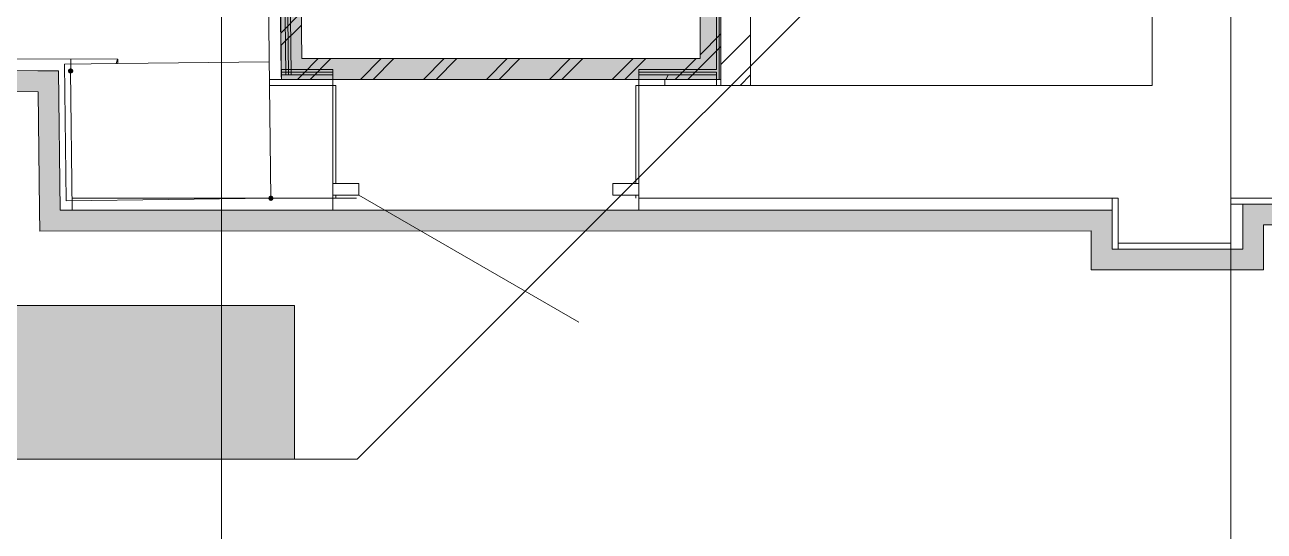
# Model space of a CAD drawing. Header units: millimetres. Extents: x 0 to 1189, y 0 to 841.
# Drawn here: x 681.54 to 723.3, y 398.72 to 415.78 of the extents above; entities that cross this region are included whole.
import ezdxf

# ---------------------------------------------------------------- set-up
doc = ezdxf.new("R2010")
doc.units = ezdxf.units.MM

msp = doc.modelspace()

# ---------------------------------------------------------------- hatches: boundary and pattern name
at = {"true_color": 0xcccccc}
h = msp.add_hatch(color=254, dxfattribs=at)
h.dxf.hatch_style = 2
h.paths.add_polyline_path([(689.383053, 481.434506), (690.083054, 481.434506), (690.880056, 414.641404), (690.180054, 414.641404)])
h = msp.add_hatch(color=254, dxfattribs=at)
h.dxf.hatch_style = 2
h.paths.add_polyline_path([(704.294076, 422.273416), (704.994077, 422.273416), (704.994077, 414.641404), (704.294076, 414.641404)])
at = {"true_color": 0xf1d696}
h = msp.add_hatch(color=41, dxfattribs=at)
h.dxf.hatch_style = 2
h.paths.add_polyline_path([(637.756974, 413.654403), (637.756974, 414.354404), (681.984042, 414.229404), (681.993042, 413.529402)])
h = msp.add_hatch(color=7)
h.dxf.hatch_style = 2
h.paths.add_polyline_path([(683.084044, 414.316404), (683.020481, 414.289966), (682.994043, 414.226404), (683.020481, 414.162841), (683.084044, 414.136403), (683.155606, 414.162841), (683.182044, 414.226404), (683.155606, 414.289966)])
at = {"true_color": 0xcccccc}
h = msp.add_hatch(color=254, dxfattribs=at)
h.dxf.hatch_style = 2
h.paths.add_polyline_path([(690.880056, 414.641404), (690.197054, 413.949403), (690.180054, 414.641404)])
h = msp.add_hatch(color=254, dxfattribs=at)
h.dxf.hatch_style = 2
h.paths.add_polyline_path([(690.880056, 414.641404), (690.888056, 413.941403), (690.188054, 413.941403)])
h = msp.add_hatch(color=254, dxfattribs=at)
h.dxf.hatch_style = 2
h.paths.add_polyline_path([(704.294076, 414.641404), (704.294076, 413.941403), (690.888056, 413.941403), (690.880056, 414.641404)])
h = msp.add_hatch(color=254, dxfattribs=at)
h.dxf.hatch_style = 2
h.paths.add_polyline_path([(704.294076, 414.641404), (704.994077, 414.641404), (704.994077, 413.941403)])
h = msp.add_hatch(color=254, dxfattribs=at)
h.dxf.hatch_style = 2
h.paths.add_polyline_path([(704.294076, 413.941403), (704.294076, 414.641404), (704.994077, 413.941403)])
at = {"true_color": 0xf1d696}
h = msp.add_hatch(color=41, dxfattribs=at)
h.dxf.hatch_style = 2
h.paths.add_polyline_path([(682.684043, 414.227404), (681.993042, 413.529402), (681.984042, 414.229404)])
h = msp.add_hatch(color=41, dxfattribs=at)
h.dxf.hatch_style = 2
h.paths.add_polyline_path([(681.993042, 413.529402), (682.674043, 414.217404), (682.685043, 414.217404), (682.693043, 413.527402)])
h = msp.add_hatch(color=41, dxfattribs=at)
h.dxf.hatch_style = 2
h.paths.add_polyline_path([(682.685043, 414.217404), (682.674043, 414.217404), (682.684043, 414.227404)])
h = msp.add_hatch(color=41, dxfattribs=at)
h.dxf.hatch_style = 2
h.paths.add_polyline_path([(681.993042, 413.529402), (682.693043, 413.527402), (682.740043, 409.536396), (682.040042, 409.536396)])
h = msp.add_hatch(color=7)
h.dxf.hatch_style = 2
h.paths.add_polyline_path([(689.745054, 409.938397), (689.771491, 409.874834), (689.835054, 409.848397), (689.898617, 409.874834), (689.925054, 409.938397), (689.898617, 410.00496), (689.835054, 410.031397), (689.771491, 410.00496)])
h = msp.add_hatch(color=41, dxfattribs=at)
h.dxf.hatch_style = 2
h.paths.add_polyline_path([(723.277105, 409.041396), (722.577104, 409.041396), (722.577104, 409.741397)])
h = msp.add_hatch(color=41, dxfattribs=at)
h.dxf.hatch_style = 2
h.paths.add_polyline_path([(722.577104, 409.741397), (723.277105, 409.741397), (723.277105, 409.041396)])
h = msp.add_hatch(color=41, dxfattribs=at)
h.dxf.hatch_style = 2
h.paths.add_polyline_path([(723.277105, 409.041396), (723.277105, 409.741397), (768.318174, 409.742397), (768.318174, 409.042396)])
h = msp.add_hatch(color=41, dxfattribs=at)
h.dxf.hatch_style = 2
h.paths.add_polyline_path([(682.740043, 409.536396), (682.048042, 408.836395), (682.040042, 409.536396)])
h = msp.add_hatch(color=41, dxfattribs=at)
h.dxf.hatch_style = 2
h.paths.add_polyline_path([(682.740043, 409.536396), (682.748043, 408.836395), (682.048042, 408.836395)])
h = msp.add_hatch(color=41, dxfattribs=at)
h.dxf.hatch_style = 2
h.paths.add_polyline_path([(682.748043, 408.836395), (682.740043, 409.536396), (717.477096, 409.541396), (717.477096, 408.841395)])
h = msp.add_hatch(color=41, dxfattribs=at)
h.dxf.hatch_style = 2
h.paths.add_polyline_path([(717.477096, 408.841395), (717.477096, 409.541396), (718.177097, 409.541396)])
h = msp.add_hatch(color=41, dxfattribs=at)
h.dxf.hatch_style = 2
h.paths.add_polyline_path([(718.177097, 409.541396), (718.177097, 408.841395), (717.477096, 408.841395)])
h = msp.add_hatch(color=41, dxfattribs=at)
h.dxf.hatch_style = 2
h.paths.add_polyline_path([(717.477096, 408.841395), (718.177097, 408.841395), (718.177097, 408.227394), (717.477096, 408.227394)])
h = msp.add_hatch(color=41, dxfattribs=at)
h.dxf.hatch_style = 2
h.paths.add_polyline_path([(723.277105, 408.227394), (722.577104, 408.227394), (722.577104, 409.041396), (723.277105, 409.041396)])
h = msp.add_hatch(color=41, dxfattribs=at)
h.dxf.hatch_style = 2
h.paths.add_polyline_path([(718.177097, 408.227394), (717.477096, 407.527393), (717.477096, 408.227394)])
h = msp.add_hatch(color=41, dxfattribs=at)
h.dxf.hatch_style = 2
h.paths.add_polyline_path([(718.177097, 408.227394), (718.177097, 407.527393), (717.477096, 407.527393)])
h = msp.add_hatch(color=41, dxfattribs=at)
h.dxf.hatch_style = 2
h.paths.add_polyline_path([(718.177097, 407.527393), (718.177097, 408.227394), (722.577104, 408.227394), (722.577104, 407.527393)])
h = msp.add_hatch(color=41, dxfattribs=at)
h.dxf.hatch_style = 2
h.paths.add_polyline_path([(722.577104, 408.227394), (723.277105, 407.527393), (722.577104, 407.527393)])
h = msp.add_hatch(color=41, dxfattribs=at)
h.dxf.hatch_style = 2
h.paths.add_polyline_path([(723.277105, 408.227394), (723.277105, 407.527393), (722.577104, 408.227394)])
at = {"true_color": 0xffffff}
h = msp.add_hatch(color=7, dxfattribs=at)
h.dxf.hatch_style = 2
h.paths.add_polyline_path([(666.137018, 406.322391), (690.636055, 406.322391), (690.636055, 401.146384), (666.137018, 401.146384)])
at = {"true_color": 0x0077b0}
h = msp.add_hatch(color=144, dxfattribs=at)
h.dxf.hatch_style = 2
h.paths.add_polyline_path([(687.299903, 406.339196), (687.376316, 406.313633), (687.401878, 406.237221), (687.401878, 404.419864), (687.376316, 404.345106), (687.299903, 404.321197), (687.223767, 404.345106), (687.19848, 404.419864), (687.19848, 405.907043), (686.789478, 405.289131), (686.744416, 405.244758), (686.693567, 405.230151), (686.644715, 405.244758), (686.600411, 405.289131), (686.190858, 405.907043), (686.190858, 404.419864), (686.165571, 404.345106), (686.089435, 404.321197), (686.013298, 404.345106), (685.988011, 404.419864), (685.988011, 406.237221), (686.013298, 406.313633), (686.089435, 406.339196), (686.138424, 406.326449), (686.177078, 406.288484), (686.693567, 405.512373), (687.215567, 406.293996), (687.251534, 406.328171)])
h = msp.add_hatch(color=144, dxfattribs=at)
h.dxf.hatch_style = 2
h.paths.add_polyline_path([(689.221099, 404.823354), (689.223855, 404.852017), (689.627345, 406.265884), (689.662829, 406.320523), (689.726012, 406.339196), (689.802149, 406.313633), (689.827436, 406.237221), (689.821924, 406.209109), (689.454814, 404.925329), (689.926654, 404.925329), (689.926654, 405.230151), (689.951941, 405.304909), (690.028078, 405.328818), (690.104215, 405.304909), (690.129502, 405.230151), (690.129502, 404.925329), (690.3329, 404.925329), (690.406625, 404.899766), (690.431568, 404.823354), (690.406625, 404.747217), (690.3329, 404.72193), (690.129502, 404.72193), (690.129502, 404.419864), (690.104215, 404.345106), (690.028078, 404.321197), (689.951941, 404.345106), (689.926654, 404.419864), (689.926654, 404.72193), (689.322523, 404.72193), (689.246386, 404.747217)])
h = msp.add_hatch(color=144, dxfattribs=at)
h.dxf.hatch_style = 2
h.paths.add_polyline_path([(688.714841, 404.823354), (687.907861, 404.823354), (687.831725, 404.848916), (687.806438, 404.925329), (687.831725, 405.001465), (687.907861, 405.026752), (688.714841, 405.026752), (688.790977, 405.001465), (688.816264, 404.925329), (688.790977, 404.848916)])
h = msp.add_hatch(color=144, dxfattribs=at)
h.paths.add_polyline_path([(681.746293, 402.237487), (681.746293, 402.641528), (681.755328, 402.743167), (681.782605, 402.836589), (681.828381, 402.922053), (681.892916, 402.999818), (681.970681, 403.064353), (682.056145, 403.11013), (682.149567, 403.137406), (682.251206, 403.146441), (682.446268, 403.110474), (682.609496, 403.002574), (682.674032, 402.924766), (682.719808, 402.839001), (682.747085, 402.74476), (682.75612, 402.641528), (682.75612, 402.237487), (682.746654, 402.137442), (682.71843, 402.044837), (682.671706, 401.959675), (682.60674, 401.881953), (682.530182, 401.817418), (682.44489, 401.771641), (682.35164, 401.744365), (682.251206, 401.73533), (682.149567, 401.744365), (682.056145, 401.771641), (681.970681, 401.817418), (681.892916, 401.881953), (681.828381, 401.959675), (681.782605, 402.044837), (681.755328, 402.137442)])
h.paths.add_polyline_path([(682.553272, 402.240243), (682.553272, 402.644284), (682.531775, 402.759764), (682.465629, 402.858707), (682.368133, 402.92437), (682.251206, 402.945799), (682.13428, 402.92437), (682.036784, 402.858707), (681.970638, 402.759764), (681.94914, 402.644284), (681.94914, 402.240243), (681.970638, 402.122697), (682.036784, 402.02582), (682.13428, 401.958779), (682.251206, 401.935972), (682.368133, 401.958779), (682.465629, 402.02582), (682.531775, 402.12373)])
h = msp.add_hatch(color=144, dxfattribs=at)
h.dxf.hatch_style = 2
h.paths.add_polyline_path([(683.26202, 403.146441), (684.170423, 403.146441), (684.325796, 403.117089), (684.455952, 403.030686), (684.544767, 402.899634), (684.574463, 402.742952), (684.574463, 401.833998), (684.548901, 401.759239), (684.472489, 401.73533), (684.396352, 401.759239), (684.371065, 401.833998), (684.371065, 402.742952), (684.356596, 402.821086), (684.314841, 402.886819), (684.24904, 402.929813), (684.170423, 402.943043), (683.967575, 402.943043), (683.967575, 401.833998), (683.942082, 401.759239), (683.866152, 401.73533), (683.792151, 401.759239), (683.766933, 401.833998), (683.766933, 402.943043), (683.363443, 402.943043), (683.363443, 401.833998), (683.338156, 401.759239), (683.26202, 401.73533), (683.185883, 401.759239), (683.160596, 401.833998), (683.160596, 403.047774), (683.185883, 403.121499)])
h = msp.add_hatch(color=144, dxfattribs=at)
h.paths.add_polyline_path([(684.978665, 402.237487), (684.978665, 402.641528), (684.9877, 402.743167), (685.014976, 402.836589), (685.060753, 402.922053), (685.125288, 402.999818), (685.203053, 403.064353), (685.288517, 403.11013), (685.381939, 403.137406), (685.483578, 403.146441), (685.678639, 403.110474), (685.841868, 403.002574), (685.906403, 402.924766), (685.95218, 402.839001), (685.979457, 402.74476), (685.988491, 402.641528), (685.988491, 402.237487), (685.979026, 402.137442), (685.950802, 402.044837), (685.904078, 401.959675), (685.839112, 401.881953), (685.762553, 401.817418), (685.677261, 401.771641), (685.584011, 401.744365), (685.483578, 401.73533), (685.381939, 401.744365), (685.288517, 401.771641), (685.203053, 401.817418), (685.125288, 401.881953), (685.060753, 401.959675), (685.014976, 402.044837), (684.9877, 402.137442)])
h.paths.add_polyline_path([(685.785644, 402.240243), (685.785644, 402.644284), (685.764147, 402.759764), (685.698001, 402.858707), (685.600505, 402.92437), (685.483578, 402.945799), (685.366652, 402.92437), (685.269155, 402.858707), (685.20301, 402.759764), (685.181512, 402.644284), (685.181512, 402.240243), (685.20301, 402.122697), (685.269155, 402.02582), (685.366652, 401.958779), (685.483578, 401.935972), (685.600505, 401.958779), (685.698001, 402.02582), (685.764147, 402.12373)])
h = msp.add_hatch(color=144, dxfattribs=at)
h.dxf.hatch_style = 2
h.paths.add_polyline_path([(686.897881, 403.146441), (687.301371, 403.146441), (687.377507, 403.121499), (687.402794, 403.047774), (687.402794, 401.833998), (687.377507, 401.759239), (687.301371, 401.73533), (687.225234, 401.759239), (687.199947, 401.833998), (687.199947, 402.943043), (686.968437, 402.943043), (686.587547, 401.803129), (686.553578, 401.75228), (686.494392, 401.73533), (686.418255, 401.760617), (686.392968, 401.836754), (686.39848, 401.868173), (686.796458, 403.064861), (686.836627, 403.126735)])
h = msp.add_hatch(color=144, dxfattribs=at)
h.dxf.hatch_style = 2
h.paths.add_polyline_path([(688.010118, 402.483329), (688.645118, 403.118329), (688.676262, 403.139827), (688.715674, 403.146441), (688.79181, 403.121499), (688.817097, 403.047774), (688.786229, 402.977218), (688.343052, 402.531285), (688.797805, 401.893529), (688.817097, 401.833998), (688.79181, 401.759239), (688.715674, 401.73533), (688.667098, 401.74601), (688.631338, 401.777774), (688.196429, 402.387418), (688.010118, 402.198351), (688.010118, 401.833998), (687.984831, 401.759239), (687.908695, 401.73533), (687.832558, 401.759239), (687.807271, 401.833998), (687.807271, 403.047774), (687.832558, 403.121499), (687.908695, 403.146441), (687.984831, 403.121499), (688.010118, 403.047774)])
h = msp.add_hatch(color=144, dxfattribs=at)
h.paths.add_polyline_path([(690.028553, 402.943043), (689.625063, 402.943043), (689.546515, 402.92878), (689.481196, 402.886819), (689.438959, 402.821086), (689.424421, 402.742952), (689.424421, 402.13882), (689.439304, 402.061718), (689.483952, 401.994952), (689.548927, 401.95058), (689.625063, 401.935972), (689.827911, 401.935972), (689.905081, 401.95058), (689.969022, 401.994952), (690.01367, 402.060685), (690.028553, 402.13882)])
h.paths.add_polyline_path([(690.432043, 401.833998), (690.4071, 401.759239), (690.333375, 401.73533), (690.203771, 401.760961), (690.101865, 401.83951), (689.97667, 401.760961), (689.827911, 401.73533), (689.625063, 401.73533), (689.468725, 401.763649), (689.340085, 401.851085), (689.251064, 401.981103), (689.221574, 402.13882), (689.221574, 402.742952), (689.251064, 402.899634), (689.340085, 403.030686), (689.468725, 403.117089), (689.625063, 403.146441), (690.129977, 403.146441), (690.206113, 403.121499), (690.2314, 403.047774), (690.2314, 402.037396), (690.256963, 401.961259), (690.333375, 401.935972), (690.4071, 401.91041)])

# ---------------------------------------------------------------- linework, layer by layer
at = {"color": 7, "lineweight": 0}
for points in [[(722.173103, 251.095154), (722.173103, 498.901533)], [(688.173051, 251.095154), (688.173051, 495.459528)], [(719.527099, 488.834518), (719.527099, 413.741403)], [(689.383053, 481.434506), (690.180054, 414.641404)], [(690.880056, 414.641404), (690.083054, 481.434506)], [(689.672054, 423.788418), (689.791054, 413.741403)], [(690.187054, 414.088403), (690.072054, 423.793418)], [(690.337055, 414.090403), (690.222055, 423.795418)], [(690.427055, 414.091403), (690.312055, 423.796418)], [(690.517055, 414.092403), (690.402055, 423.797418)], [(704.294076, 422.973417), (704.294076, 414.641404)], [(704.844077, 422.423416), (704.844077, 414.271404)], [(704.934077, 422.333416), (704.934077, 413.941403)], [(704.994077, 422.273416), (704.994077, 413.741403)], [(704.994077, 414.641404), (704.994077, 422.273416)], [(705.994079, 413.741403), (705.994079, 421.273414)], [(690.170054, 415.499405), (690.861055, 416.191407)], [(690.175054, 415.080405), (690.866055, 415.771406)], [(704.294076, 414.774404), (704.994077, 415.474405)], [(704.994077, 414.443404), (705.994079, 415.443405)], [(655.269001, 414.699404), (684.680046, 414.622404)], [(683.093044, 414.626404), (655.269001, 414.699404)], [(704.585076, 414.641404), (704.994077, 415.050405)], [(681.984042, 414.229404), (637.056973, 414.356404)], [(655.268001, 414.299404), (682.684043, 414.227404)], [(684.682046, 414.478404), (682.882043, 414.457404)], [(682.882043, 414.457404), (682.936043, 409.857397)], [(683.092044, 414.226404), (683.093044, 414.626404)], [(684.621046, 414.477404), (684.672046, 414.622404)], [(684.680046, 414.622404), (684.682046, 414.478404)], [(684.682046, 414.478404), (689.781054, 414.538404)], [(690.188054, 413.941403), (690.180054, 414.641404)], [(691.927057, 414.271404), (690.188054, 414.271404)], [(690.188054, 414.271404), (690.188054, 413.941403)], [(704.294076, 414.641404), (690.880056, 414.641404)], [(690.887056, 414.094403), (691.433056, 414.641404)], [(691.157056, 413.941403), (691.857057, 414.641404)], [(691.927057, 413.741403), (691.927057, 414.271404)], [(692.854059, 413.941403), (693.55406, 414.641404)], [(693.278059, 413.941403), (693.97806, 414.641404)], [(694.975062, 413.941403), (695.675063, 414.641404)], [(695.400062, 413.941403), (696.100063, 414.641404)], [(697.097065, 413.941403), (697.797066, 414.641404)], [(697.521066, 413.941403), (698.221067, 414.641404)], [(699.218068, 413.941403), (699.918069, 414.641404)], [(699.642069, 413.941403), (700.34207, 414.641404)], [(701.339071, 413.941403), (702.039073, 414.641404)], [(701.764072, 413.941403), (702.464073, 414.641404)], [(702.227073, 414.271404), (702.227073, 413.741403)], [(704.844077, 414.271404), (702.227073, 414.271404)], [(703.461075, 413.941403), (704.161076, 414.641404)], [(703.885075, 413.941403), (704.294076, 414.350404)], [(704.294076, 414.350404), (704.440076, 414.495404)], [(704.440076, 414.495404), (704.585076, 414.641404)], [(704.994077, 413.941403), (704.994077, 414.641404)], [(682.684043, 414.227404), (681.984042, 414.229404)], [(682.684043, 414.227404), (682.740043, 409.536396)], [(682.740043, 409.536396), (682.684043, 414.227404)], [(683.140044, 409.541396), (683.084044, 414.226404)], [(689.788054, 413.933403), (690.188054, 413.937403)], [(689.791054, 413.941403), (689.791054, 413.741403)], [(689.791054, 413.941403), (691.927057, 413.941403)], [(690.187054, 414.088403), (690.517055, 414.092403)], [(690.188054, 413.937403), (690.187054, 414.088403)], [(691.927057, 414.181403), (690.188054, 414.181403)], [(691.927057, 414.091403), (690.188054, 414.091403)], [(690.188054, 413.941403), (704.994077, 413.941403)], [(690.733055, 413.941403), (690.887056, 414.094403)], [(704.844077, 414.181403), (702.227073, 414.181403)], [(704.844077, 414.091403), (702.227073, 414.091403)], [(702.227073, 413.941403), (704.994077, 413.941403)], [(703.113074, 413.741403), (703.113074, 413.941403)], [(703.224074, 414.082403), (703.143074, 413.941403)], [(704.844077, 413.941403), (704.844077, 414.181403)], [(704.844077, 413.941403), (704.844077, 413.741403)], [(705.642078, 413.741403), (705.994079, 414.093403)], [(637.756974, 413.654403), (681.993042, 413.529402)], [(681.993042, 413.529402), (682.040042, 409.536396)], [(691.927057, 413.741403), (689.791054, 413.741403)], [(689.791054, 413.741403), (689.835054, 409.941397)], [(692.027057, 413.739403), (691.926057, 413.739403)], [(691.927057, 410.441398), (691.927057, 413.741403)], [(692.027057, 410.441398), (692.027057, 413.739403)], [(702.127073, 413.739403), (702.127073, 410.441398)], [(702.227073, 413.739403), (702.127073, 413.739403)], [(702.227073, 413.741403), (702.227073, 410.441398)], [(719.527099, 413.741403), (702.227073, 413.741403)], [(692.797058, 410.441398), (691.927057, 410.441398)], [(691.927057, 410.441398), (691.927057, 410.041397)], [(692.797058, 410.041397), (692.797058, 410.441398)], [(702.227073, 410.441398), (701.357072, 410.441398)], [(701.357072, 410.441398), (701.357072, 410.041397)], [(702.227073, 410.041397), (702.227073, 410.441398)], [(682.936043, 409.857397), (689.835054, 409.938397)], [(689.835054, 409.941397), (683.135044, 409.941397)], [(683.135044, 409.941397), (683.135044, 409.541396)], [(689.835054, 409.941397), (691.927057, 409.941397)], [(691.927057, 409.941397), (691.927057, 410.041397)], [(691.927057, 410.041397), (692.797058, 410.041397)], [(691.927057, 409.541396), (691.927057, 409.941397)], [(692.717058, 409.941397), (691.927057, 409.941397)], [(692.027057, 409.941397), (692.027057, 410.041397)], [(692.797058, 410.041397), (700.21007, 405.761391)], [(701.357072, 410.041397), (702.227073, 410.041397)], [(702.127073, 410.041397), (702.127073, 409.941397)], [(702.227073, 410.041397), (702.227073, 409.941397)], [(702.227073, 409.941397), (702.227073, 409.541396)], [(718.377098, 409.941397), (702.227073, 409.941397)], [(718.177097, 408.227394), (718.177097, 409.941397)], [(718.377098, 409.941397), (718.377098, 408.425395)], [(722.177103, 408.425395), (722.177103, 409.941397)], [(722.177103, 409.941397), (728.077112, 409.941397)], [(733.26212, 409.741397), (722.177103, 409.741397)], [(768.318174, 409.742397), (722.577104, 409.741397)], [(722.577104, 408.227394), (722.577104, 409.741397)], [(722.577104, 409.741397), (722.577104, 409.041396)], [(682.048042, 408.836395), (682.040042, 409.536396)], [(682.740043, 409.536396), (683.140044, 409.541396)], [(717.477096, 409.541396), (682.740043, 409.536396)], [(683.135044, 409.541396), (691.927057, 409.541396)], [(702.227073, 409.541396), (718.177097, 409.541396)], [(718.177097, 409.541396), (717.477096, 409.541396)], [(718.177097, 408.227394), (718.177097, 409.541396)], [(682.048042, 408.836395), (717.477096, 408.841395)], [(717.477096, 408.841395), (717.477096, 408.227394)], [(722.577104, 409.041396), (722.577104, 408.227394)], [(723.277105, 409.041396), (768.318174, 409.042396)], [(723.277105, 407.527393), (723.277105, 409.041396)], [(722.177103, 408.427395), (718.377098, 408.427395)], [(718.377098, 408.425395), (722.177103, 408.425395)], [(718.377098, 408.425395), (718.377098, 408.227394)], [(717.477096, 407.527393), (717.477096, 408.227394)], [(718.177097, 408.227394), (722.577104, 408.227394)], [(722.577104, 408.227394), (718.177097, 408.227394)], [(717.477096, 407.527393), (722.577104, 407.527393)], [(723.277105, 407.527393), (722.577104, 407.527393)]]:
    msp.add_lwpolyline(points, dxfattribs=at)
at = {"color": 144, "lineweight": 0, "true_color": 0x0077b0}
for points in [[(716.102094, 424.504419), (692.743058, 401.146384)], [(666.137018, 406.322391), (690.636055, 406.322391)], [(690.636055, 406.322391), (690.636055, 401.146384)], [(690.636055, 401.146384), (666.137018, 401.146384)], [(692.743058, 401.146384), (690.636055, 401.146384)]]:
    msp.add_lwpolyline(points, dxfattribs=at)

doc.saveas('drawing.dxf')
